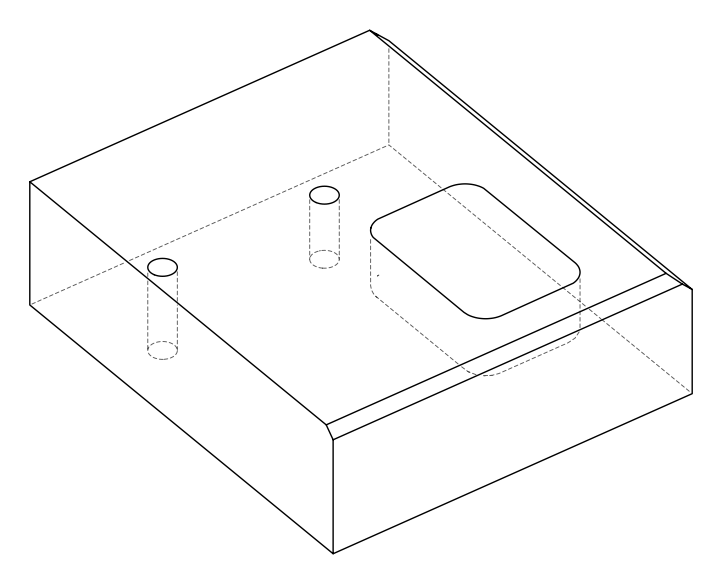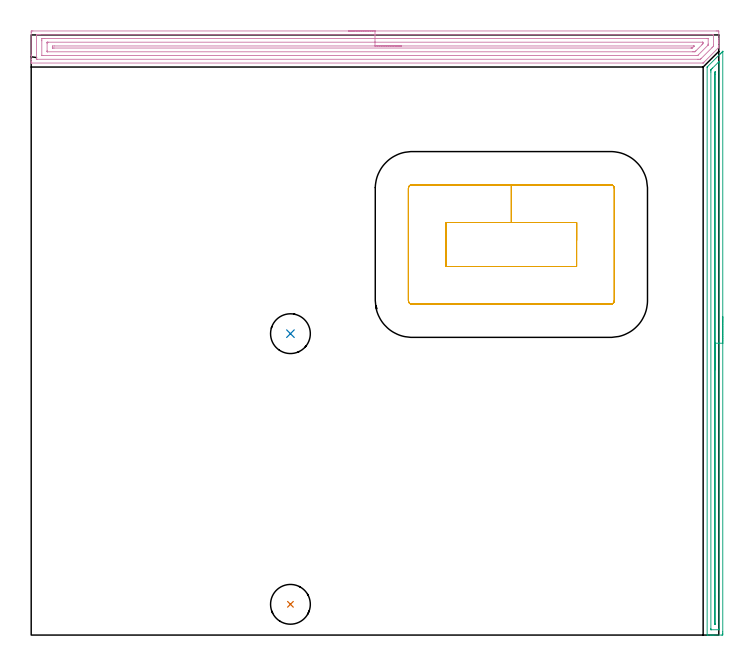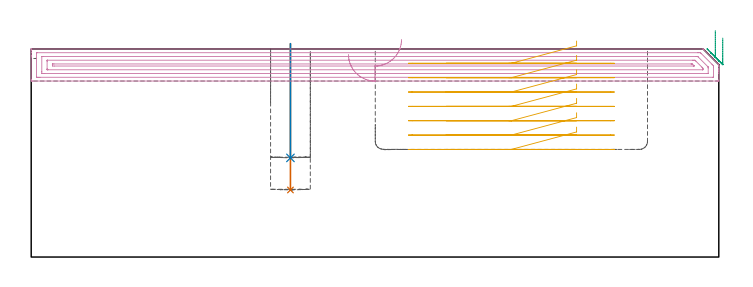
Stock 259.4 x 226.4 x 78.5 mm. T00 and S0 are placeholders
(PLAN: 5 operations, 2 tool changes, 22.7 min)
(1 INDEXABLE_INSERT_DRILL_BLIND_HOLE_FROM_SOLID | STEP1POCKET | NXT0302_001 | 0.22 min | 9362 mm3)
(2 INDEXABLE_INSERT_DRILL_BLIND_HOLE_FROM_SOLID_1 | STEP1POCKET_1 | NXT0302_001 | 0.17 min | 7224 mm3)
(3 AREA_MILL | FG_CHAMFER_SURFACE | UGT0205_001 | 5.36 min | 3902 mm3)
(4 AREA_MILL_1 | FG_CHAMFER_SURFACE_1 | UGT0205_001 | 10.52 min | 18855 mm3)
(5 MILL_RECTANGULAR_POCKET | POCKET_RECTANGULAR_STRAIGHT | NXT0201_007 | Follow Part, ap 6.25, ae 75% | 6.4 min | 265879 mm3)
(TOOL NXT0302_001 | Index. Insert Drill 15mm [880-D1500L20-05] | D15 PA176 FL75 Z2)
(TOOL UGT0205_001 | Chamfer Mill 20 x 3 x 45 deg. | D20 FL50 Z2)
(TOOL NXT0201_007 | ENDMILL 25mm [R216.25-25050GCK54P 1620] | D25 R3 FL54 Z5)
(OP 1 INDEXABLE_INSERT_DRILL_BLIND_HOLE_FROM_SOLID)
G17 G21 G94 G90
T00 M6
G54
G17 G0 G90 X97.8 Y11.6 S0 M3
G43 Z88.5 H1
G94 G81 G98 Z25.3 F250. R80.5
G80
M5
M2
(OP 2 INDEXABLE_INSERT_DRILL_BLIND_HOLE_FROM_SOLID_1)
G17 G21 G94 G90
T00 M6
G54
G17 G0 G90 X97.8 Y113.7 S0 M3
G43 Z88.5 H1
G94 G81 G98 Z37.4 F250. R80.5
G80
M5
M2
(OP 3 AREA_MILL)
G17 G21 G94 G90
T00 M6
G54
G17 G0 G90 X260.9 Y120.1 S1061 M3
G43 Z88.5 H0
Z82.6
G94 G1 Y120.062 Z81.728 F250.
Y119.948 Z80.864
Y119.759 Z80.012
Y119.497 Z79.18
Y119.163 Z78.374
Y118.76 Z77.6
Y118.291 Z76.864
Y117.76 Z76.172
Y117.171 Z75.529
Y116.528 Z74.94
Y115.836 Z74.408
Y115.1 Z73.94
Y114.326 Z73.537
Y113.52 Z73.203
Y112.688 Z72.941
Y111.836 Z72.752
Y110.971 Z72.638
Y110.1 Z72.6
Y1.177
X260.899 Y0.623 Z72.601
X260.897 Y0.287 Z72.602
X260.893 Y0.01 Z72.604
X260.569 Y0. Z72.928
X257.95 Z75.544
X257.421 Z76.076
X257.077 Z76.419
X256.548 Z76.948
X256.204 Z77.29
X255.261 Z78.239
X255.13 Y0.001 Z78.362
X255.105 Y0.002 Z78.387
X255.003 Y0.01 Z78.488
X255. Y0.176 Z78.5
Y214.215
X255.004 Y214.294 Z78.49
X255.039 Y214.337 Z78.457
X255.245 Y214.545 Z78.255
X259.696 Y218.997 Z73.8
X259.829 Y219.13 Z73.669
X259.995 Y219.296 Z73.503
X260.132 Y219.434 Z73.363
X260.276 Y219.577 Z73.222
X260.421 Y219.722 Z73.076
X260.569 Y219.871 Z72.927
X260.723 Y220.024 Z72.775
X260.877 Y220.182 Z72.611
X260.892 Y220.19 Z72.596
X260.894 Z72.594
X260.898 Y220.1 Z72.598
X260.9 Y220.062 Z72.6
Y110.1
X259.486 Z74.014
X259.485 Y2.41 Z74.015
X259.483 Y2.071 Z74.017
X259.481 Y2.03 Z74.019
X259.48 Y2.015 Z74.02
X259.463 Y2.01 Z74.037
X259.357 Y2.005 Z74.143
X259.223 Y2.001 Z74.277
X256.604 Z76.896
X256.458 Y2.004 Z77.042
X256.428 Y2.008 Z77.072
X256.421 Y2.012 Z77.079
X256.418 Y2.022 Z77.082
X256.416 Y2.056 Z77.084
X256.415 Y2.195 Z77.085
X256.414 Y2.41 Z77.086
X256.415 Y212.427 Z77.085
X256.417 Y213.103 Z77.083
X256.42 Y213.213 Z77.08
X256.423 Y213.261 Z77.077
X256.476 Y213.321 Z77.024
X256.778 Y213.627 Z76.722
X257.077 Y213.927 Z76.423
X259.152 Y216.002 Z74.348
X259.26 Y216.107 Z74.24
X259.433 Y216.271 Z74.067
X259.479 Y216.31 Z74.021
X259.482 Y216.221 Z74.018
X259.485 Y216.002 Z74.015
Y215.809
X259.486 Y110.1 Z74.014
X258.072 Z75.428
X258.071 Y4.198 Z75.429
X258.07 Y4.075 Z75.43
X258.067 Y4.033 Z75.433
X258.064 Y4.01 Z75.436
X258.046 Y4.008 Z75.454
X257.95 Y4.005 Z75.55
X257.886 Y4.006 Z75.614
X257.841 Y4.009 Z75.659
X257.836 Y4.074 Z75.664
X257.831 Y4.198 Z75.669
X257.829 Y4.321 Z75.671
Y14.768
Y211.783
X257.832 Y212.031 Z75.668
X257.835 Y212.195 Z75.665
X257.848 Y212.237 Z75.652
X257.864 Y212.257 Z75.636
X257.95 Y212.35 Z75.55
X257.988 Y212.388 Z75.512
X258.029 Y212.427 Z75.471
X258.049 Y212.438 Z75.451
X258.065 Y212.445 Z75.435
X258.067 Y212.427 Z75.433
X258.07 Y212.35 Z75.43
X258.071 Y212.303 Z75.429
X258.072 Y211.534 Z75.428
Y110.1
Y109.228 Z75.467
Y108.363 Z75.58
Y107.512 Z75.769
Y106.68 Z76.032
Y105.874 Z76.365
Y105.1 Z76.768
Y104.364 Z77.237
Y103.672 Z77.768
Y103.029 Z78.357
Y102.439 Z79.001
Y101.908 Z79.693
Y101.44 Z80.428
Y101.037 Z81.202
Y100.703 Z82.008
Y100.441 Z82.84
Y100.252 Z83.692
Y100.138 Z84.557
Y100.1 Z85.428
G0 Z88.5
M5
M2
(OP 4 AREA_MILL_1)
G17 G21 G94 G90
T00 M6
G54
G17 G0 G90 X119.7 Y227.9 S1061 M3
G43 Z88.5 H0
Z76.4
G94 G1 X119.738 Z75.528 F250.
X119.852 Z74.663
X120.041 Z73.812
X120.303 Z72.98
X120.637 Z72.174
X121.04 Z71.4
X121.508 Z70.664
X122.04 Z69.972
X122.629 Z69.329
X123.272 Z68.74
X123.964 Z68.208
X124.7 Z67.74
X125.474 Z67.337
X126.28 Z67.003
X127.112 Z66.741
X127.964 Z66.552
X128.828 Z66.438
X129.7 Z66.4
X258.413
X258.783 Y227.899 Z66.401
X259.148 Y227.896 Z66.402
X259.39 Y227.893 Z66.404
X259.4 Y227.538 Z66.758
Y224.913 Z69.382
Y224.372 Z69.925
Y224.038 Z70.259
Y223.497 Z70.799
Y223.163 Z71.132
Y222.494 Z71.806
Y222.185 Z72.115
X259.398 Y221.744 Z72.547
X259.39 Y221.698 Z72.593
X259.347 Y221.644 Z72.648
X259.269 Y221.567 Z72.729
X259.229 Y221.528 Z72.769
X253.831 Y216.131 Z78.169
X253.539 Y215.841 Z78.455
X253.495 Y215.805 Z78.49
X253.423 Y215.8 Z78.5
X0.171
X0.01 Y215.802 Z78.488
X0.003 Y215.936 Z78.357
X0. Y216.077 Z78.223
Y216.368 Z77.931
Y217.037 Z77.258
Y218.247 Z76.05
Y218.787 Z75.507
Y227.268 Z67.03
X0.004 Y227.538 Z66.759
X0.01 Y227.893 Z66.405
X0.251 Y227.896 Z66.402
X0.617 Y227.9 Z66.4
X129.7
Y226.486 Z67.814
X256.996 Y226.485 Z67.815
X257.178 Y226.484 Z67.816
X257.347 Y226.481 Z67.819
X257.382 Y226.479 Z67.821
X257.39 Y226.46 Z67.84
X257.393 Y226.429 Z67.871
X257.399 Y226.268 Z68.032
Y222.768 Z71.532
X257.393 Y222.288 Z72.012
X257.39 Y222.189 Z72.111
X257.383 Y222.144 Z72.156
X257.354 Y222.112 Z72.188
X257.268 Y222.021 Z72.279
X256.996 Y221.746 Z72.554
X256.828 Y221.577 Z72.723
X252.849 Y217.599 Z76.701
X252.53 Y217.281 Z77.019
X252.474 Y217.234 Z77.066
X252.457 Y217.221 Z77.079
X252.438 Y217.219 Z77.081
X252.347 Y217.216 Z77.084
X251.636 Y217.214 Z77.086
X251.455
X2.404 Y217.215 Z77.085
X2.222 Y217.216 Z77.084
X2.053 Y217.219 Z77.081
X2.018 Y217.221 Z77.079
X2.01 Y217.24 Z77.06
X2.007 Y217.271 Z77.029
X2.001 Y217.432 Z76.868
Y226.183 Z68.117
X2.003 Y226.315 Z67.985
X2.008 Y226.421 Z67.879
X2.013 Y226.479 Z67.821
X2.049 Y226.48 Z67.82
X2.404 Y226.484 Z67.816
X2.585 Y226.485 Z67.815
X3.297 Y226.486 Z67.814
X129.7
Y225.072 Z69.228
X255.048 Y225.071 Z69.229
X255.209 Y225.07 Z69.23
X255.371 Y225.066 Z69.234
X255.386 Y225.065 Z69.235
X255.39 Y225.056 Z69.244
X255.396 Y225.025 Z69.275
X255.399 Y224.975 Z69.325
X255.4 Y222.976 Z71.324
X255.395 Y222.789 Z71.511
X255.39 Y222.665 Z71.635
X255.382 Y222.593 Z71.707
X255.356 Y222.565 Z71.735
X255.209 Y222.409 Z71.891
X251.588 Y218.787 Z75.513
X251.494 Y218.696 Z75.604
X251.453 Y218.659 Z75.641
X251.434 Y218.644 Z75.656
X251.39 Y218.635 Z75.665
X251.067 Y218.631 Z75.669
X250.905 Y218.629 Z75.671
X4.352
X4.191 Y218.63 Z75.67
X4.03 Y218.634 Z75.666
X4.014 Y218.635 Z75.665
X4.01 Y218.644 Z75.656
X4.004 Y218.675 Z75.625
X4.001 Y218.725 Z75.575
X4. Y224.224 Z70.076
X4.002 Y224.913 Z69.387
X4.005 Y225.006 Z69.294
X4.01 Y225.051 Z69.249
X4.014 Y225.065 Z69.235
X4.033 Y225.067 Z69.233
X4.191 Y225.069 Z69.231
X4.922 Y225.071 Z69.229
X5.084 Y225.072 Z69.228
X129.7
Y223.657 Z70.643
X253.26
X253.316 Y223.656 Z70.644
X253.374 Y223.653 Z70.647
X253.388 Y223.651 Z70.649
X253.392 Y223.634 Z70.666
X253.395 Y223.585 Z70.715
X253.399 Y223.185 Z71.115
X253.398 Y223.163 Z71.137
X253.39 Y223.058 Z71.242
X253.312 Y222.973 Z71.327
X253.187 Y222.841 Z71.459
X253.026 Y222.676 Z71.624
X250.743 Y220.391 Z73.909
X250.494 Y220.146 Z74.154
X250.422 Y220.078 Z74.222
X250.394 Y220.054 Z74.246
X250.348 Y220.049 Z74.251
X249.85 Y220.045 Z74.255
X249.461 Y220.043 Z74.257
X6.14
X6.085 Y220.044 Z74.256
X6.026 Y220.047 Z74.253
X6.012 Y220.049 Z74.251
X6.008 Y220.066 Z74.234
X6.005 Y220.115 Z74.185
X6. Y220.515 Z73.785
Y223.163 Z71.137
X6.004 Y223.589 Z70.711
X6.007 Y223.641 Z70.659
X6.01 Y223.649 Z70.651
X6.022 Y223.652 Z70.648
X6.063 Y223.655 Z70.645
X6.197 Y223.657 Z70.643
X6.366
X129.7
Y222.243 Z72.057
X249.85 Y222.242 Z72.058
X249.897 Y222.241 Z72.059
X250.123 Y222.232 Z72.068
X250.097 Y222.203 Z72.097
X250.02 Y222.121 Z72.179
X249.933 Y222.032 Z72.268
X249.85 Y221.948 Z72.352
X249.576 Y221.68 Z72.62
X249.38 Y221.491 Z72.809
X249.338 Y221.464 Z72.836
X249.291 Y221.461 Z72.839
X249.189 Y221.459 Z72.841
X248.983 Y221.457 Z72.843
X248.956
X8.612
X8.223 Y221.459 Z72.841
X8.029 Y221.462 Z72.838
X8.013 Y221.464 Z72.836
X8.009 Y221.477 Z72.823
X8.004 Y221.512 Z72.788
X8.002 Y221.562 Z72.738
X8.009 Y222.047 Z72.253
X8.023 Y222.236 Z72.064
X8.657 Y222.243 Z72.057
X129.7
X130.572 Z72.095
X131.436 Z72.209
X132.288 Z72.398
X133.12 Z72.66
X133.926 Z72.994
X134.7 Z73.397
X135.436 Z73.865
X136.128 Z74.396
X136.771 Z74.986
X137.36 Z75.629
X137.892 Z76.321
X138.36 Z77.057
X138.763 Z77.831
X139.097 Z78.637
X139.359 Z79.469
X139.548 Z80.32
X139.662 Z81.185
X139.7 Z82.057
G0 Z88.5
M5
M2
(OP 5 MILL_RECTANGULAR_POCKET)
G17 G21 G94 G90
T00 M6
G54
G17 G0 G90 X205.75 Y148.848 S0 M3
G43 Z88.5 H1
Z81.5
G94 G1 Y155.65 Z79.677 F250.
X181.15 Z73.086
X156.55 F500.
Y139.05
X205.75
Y155.65
X181.15
Y169.9
X143.7
G3 X142.3 Y168.5 R1.4
G1 Y126.2
G3 X143.7 Y124.8 R1.4
G1 X218.6
G3 X220. Y126.2 R1.4
G1 Y168.5
G3 X218.6 Y169.9 R1.4
G1 X181.15
X180.15
G0 X205.75 Y148.848 Z76.086
G1 Y155.65 Z74.263 F250.
X181.15 Z67.671
X156.55 F500.
Y139.05
X205.75
Y155.65
X181.15
Y169.9
X143.7
G3 X142.3 Y168.5 R1.4
G1 Y126.2
G3 X143.7 Y124.8 R1.4
G1 X218.6
G3 X220. Y126.2 R1.4
G1 Y168.5
G3 X218.6 Y169.9 R1.4
G1 X181.15
X180.15
G0 X205.75 Y148.848 Z70.671
G1 Y155.65 Z68.849 F250.
X181.15 Z62.257
X156.55 F500.
Y139.05
X205.75
Y155.65
X181.15
Y169.9
X143.7
G3 X142.3 Y168.5 R1.4
G1 Y126.2
G3 X143.7 Y124.8 R1.4
G1 X218.6
G3 X220. Y126.2 R1.4
G1 Y168.5
G3 X218.6 Y169.9 R1.4
G1 X181.15
X180.15
G0 X205.75 Y148.848 Z65.257
G1 Y155.65 Z63.434 F250.
X181.15 Z56.843
X156.55 F500.
Y139.05
X205.75
Y155.65
X181.15
Y169.9
X143.7
G3 X142.3 Y168.5 R1.4
G1 Y126.2
G3 X143.7 Y124.8 R1.4
G1 X218.6
G3 X220. Y126.2 R1.4
G1 Y168.5
G3 X218.6 Y169.9 R1.4
G1 X181.15
X180.15
G0 X205.75 Y148.848 Z59.843
G1 Y155.65 Z58.02 F250.
X181.15 Z51.429
X156.55 F500.
Y139.05
X205.75
Y155.65
X181.15
Y169.9
X143.7
G3 X142.3 Y168.5 R1.4
G1 Y126.2
G3 X143.7 Y124.8 R1.4
G1 X218.6
G3 X220. Y126.2 R1.4
G1 Y168.5
G3 X218.6 Y169.9 R1.4
G1 X181.15
X180.15
G0 X205.75 Y148.848 Z54.429
G1 Y155.65 Z52.606 F250.
X181.15 Z46.014
X156.55 F500.
Y139.05
X205.75
Y155.65
X181.15
Y169.9
X143.7
G3 X142.3 Y168.5 R1.4
G1 Y126.2
G3 X143.7 Y124.8 R1.4
G1 X218.6
G3 X220. Y126.2 R1.4
G1 Y168.5
G3 X218.6 Y169.9 R1.4
G1 X181.15
X180.15
G0 X205.75 Y148.848 Z49.014
G1 Y155.65 Z47.192 F250.
X181.15 Z40.6
X156.55 F500.
Y139.05
X205.75
Y155.65
X181.15
Y169.9
X143.7
G3 X142.3 Y168.5 R1.4
G1 Y126.2
G3 X143.7 Y124.8 R1.4
G1 X218.6
G3 X220. Y126.2 R1.4
G1 Y168.5
G3 X218.6 Y169.9 R1.4
G1 X181.15
X180.15
G0 Z88.5
M5
M2
